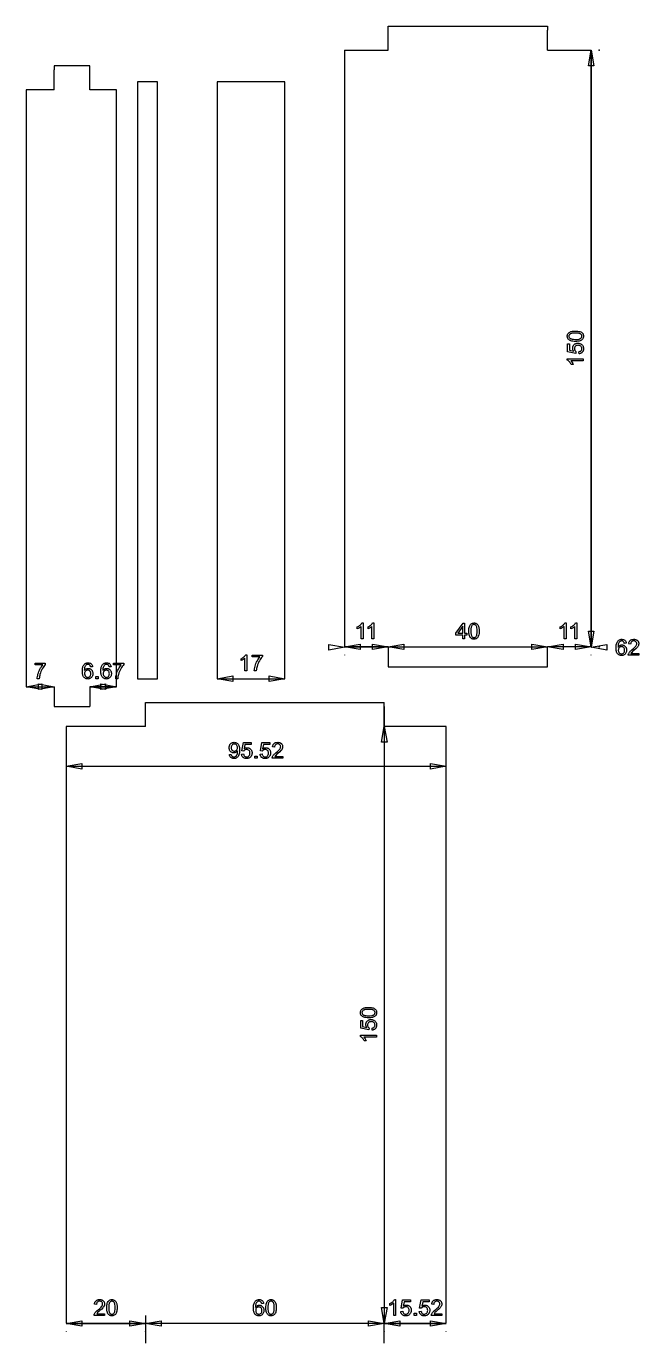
# Model space of a CAD drawing. Extents: x 314 to 1097, y 11 to 816.
# Drawn here: x 760 to 914, y 486.6 to 816 of the extents above; entities that cross this region are included whole.
import ezdxf

# ---------------------------------------------------------------- set-up
doc = ezdxf.new("R2010")
doc.units = 0
doc.header["$LTSCALE"] = 10
doc.layers.add('Layer_1', color=7, linetype='CONTINUOUS')

msp = doc.modelspace()

# ---------------------------------------------------------------- linework, layer by layer
at = {"layer": 'Layer_1', "color": 7, "linetype": 'CONTINUOUS'}
for p, q in [((851, 815), (851, 816)), ((851, 816), (891, 816)), ((851, 810), (851, 815)), ((891, 816), (891, 815)), ((891, 810), (891, 815)), ((840, 810), (851, 810)), ((840, 810), (840, 660)), ((891, 810), (902, 810)), ((902, 660), (902, 810)), ((902, 810), (902, 660)), ((776, 806), (767, 806)), ((767, 806), (767, 805)), ((767, 800), (767, 805)), ((776, 805), (776, 806)), ((776, 800), (776, 805)), ((788, 802), (788, 652)), ((793, 802), (788, 802)), ((793, 652), (793, 802)), ((808, 802), (808, 652)), ((825, 802), (808, 802)), ((825, 652), (825, 802)), ((760, 800), (760, 650)), ((767, 800), (760, 800)), ((782.67, 800), (776, 800)), ((782.67, 650), (782.67, 800)), ((840, 659.9), (839.97, 659.9)), ((840, 660), (851, 660)), ((851, 660), (840, 660)), ((851, 660), (851, 655)), ((851, 660), (891, 660)), ((902, 660), (891, 660)), ((902, 660), (891, 660)), ((891, 655), (891, 660)), ((902, 659.9), (902.03, 659.9)), ((840, 658), (840, 657.9)), ((902, 657.9), (902, 658)), ((851, 655), (891, 655)), ((760, 650), (767, 650)), ((760, 650), (767, 650)), ((767, 650), (767, 645)), ((776, 650), (782.67, 650)), ((776, 650), (776, 645)), ((782.67, 650), (776, 650)), ((788, 652), (793, 652)), ((808, 652), (825, 652)), ((808, 652), (825, 652)), ((790, 640), (790, 646)), ((790, 646), (850, 646)), ((850, 640), (850, 646)), ((767, 645), (776, 645)), ((790, 640), (790, 645)), ((850, 645), (850, 640)), ((770, 640), (770, 490)), ((790, 640), (770, 640)), ((865.52, 640), (850, 640)), ((850, 640), (850, 490)), ((852, 640), (852, 640)), ((865.52, 490), (865.52, 640)), ((770, 638), (770, 628)), ((865.52, 628), (865.52, 638)), ((770, 630), (865.52, 630)), ((790, 491.94), (790, 487)), ((850, 487), (850, 491.94)), ((770, 490), (790, 490)), ((770, 489.94), (790, 489.94)), ((770, 488), (770, 487.94)), ((790, 490), (790, 485)), ((850, 489.94), (790, 489.94)), ((790, 487.94), (790, 488)), ((850, 490), (865.52, 490)), ((850, 485), (850, 490)), ((850, 489.94), (865.52, 489.94)), ((850, 488), (850, 487.94)), ((852, 490), (852, 490)), ((865.52, 487.94), (865.52, 488))]:
    msp.add_line(p, q, dxfattribs=at)
at = {"layer": 'Layer_1', "color": 7, "linetype": 'CONTINUOUS', "flags": 128}
for points in [[(902, 810), (902.69, 806.06), (901.31, 806.06), (902, 810)], [(898.03, 736.79), (897.69, 736.79), (897.39, 736.82), (897.12, 736.87), (896.89, 736.93), (896.68, 737.01), (896.5, 737.11), (896.35, 737.23), (896.22, 737.37), (896.12, 737.52), (896.04, 737.69), (896, 737.88), (895.98, 738.09), (895.99, 738.25), (896.02, 738.39), (896.06, 738.53), (896.11, 738.65), (896.19, 738.77), (896.27, 738.88), (896.37, 738.97), (896.49, 739.06), (896.62, 739.13), (896.76, 739.2), (896.91, 739.25), (897.08, 739.3), (897.27, 739.34), (897.49, 739.37), (897.75, 739.39), (898.03, 739.39), (898.36, 739.39), (898.66, 739.36), (898.93, 739.31), (899.16, 739.25), (899.37, 739.17), (899.55, 739.07), (899.7, 738.95), (899.83, 738.82), (899.94, 738.66), (900.01, 738.49), (900.05, 738.3), (900.07, 738.09), (900.06, 737.95), (900.04, 737.82), (900.01, 737.69), (899.96, 737.57), (899.91, 737.46), (899.83, 737.36), (899.75, 737.27), (899.65, 737.18), (899.52, 737.09), (899.36, 737.01), (899.19, 736.94), (899, 736.88), (898.78, 736.84), (898.55, 736.81), (898.3, 736.79), (898.03, 736.79)], [(898.03, 737.29), (898.48, 737.3), (898.85, 737.35), (899, 737.38), (899.13, 737.42), (899.25, 737.47), (899.34, 737.52), (899.48, 737.64), (899.54, 737.71), (899.58, 737.78), (899.62, 737.85), (899.64, 737.93), (899.66, 738.01), (899.66, 738.09), (899.66, 738.17), (899.64, 738.25), (899.62, 738.33), (899.58, 738.4), (899.54, 738.47), (899.48, 738.54), (899.34, 738.66), (899.24, 738.71), (899.13, 738.76), (899, 738.8), (898.85, 738.83), (898.48, 738.88), (898.03, 738.89), (897.57, 738.88), (897.21, 738.83), (897.05, 738.8), (896.92, 738.76), (896.81, 738.71), (896.71, 738.66), (896.57, 738.54), (896.52, 738.47), (896.47, 738.4), (896.44, 738.33), (896.41, 738.25), (896.4, 738.17), (896.39, 738.08), (896.41, 737.92), (896.46, 737.78), (896.55, 737.65), (896.68, 737.54), (896.78, 737.48), (896.9, 737.43), (897.04, 737.39), (897.2, 737.35), (897.38, 737.33), (897.57, 737.31), (898.03, 737.29)], [(898.95, 733.68), (898.91, 734.19), (899.09, 734.23), (899.24, 734.29), (899.37, 734.36), (899.47, 734.46), (899.56, 734.57), (899.62, 734.69), (899.65, 734.82), (899.66, 734.96), (899.65, 735.13), (899.6, 735.29), (899.51, 735.43), (899.4, 735.56), (899.25, 735.67), (899.09, 735.75), (898.9, 735.79), (898.69, 735.81), (898.49, 735.79), (898.31, 735.75), (898.16, 735.68), (898.02, 735.57), (897.92, 735.45), (897.84, 735.3), (897.8, 735.14), (897.78, 734.95), (897.79, 734.84), (897.81, 734.73), (897.84, 734.63), (897.89, 734.53), (897.95, 734.44), (898.01, 734.36), (898.09, 734.29), (898.17, 734.23), (898.11, 733.77), (896.05, 734.15), (896.05, 736.14), (896.52, 736.14), (896.52, 734.55), (897.6, 734.33), (897.49, 734.51), (897.41, 734.7), (897.36, 734.89), (897.35, 735.09), (897.35, 735.21), (897.37, 735.34), (897.4, 735.46), (897.44, 735.57), (897.49, 735.68), (897.55, 735.78), (897.63, 735.88), (897.71, 735.97), (897.8, 736.05), (897.91, 736.13), (898.01, 736.19), (898.13, 736.24), (898.25, 736.28), (898.37, 736.31), (898.5, 736.32), (898.64, 736.33), (898.78, 736.33), (898.91, 736.31), (899.03, 736.29), (899.15, 736.25), (899.27, 736.21), (899.38, 736.15), (899.48, 736.09), (899.58, 736.01), (899.7, 735.91), (899.8, 735.8), (899.88, 735.69), (899.95, 735.56), (900, 735.42), (900.04, 735.28), (900.06, 735.13), (900.07, 734.96), (900.05, 734.7), (900.03, 734.58), (899.99, 734.47), (899.95, 734.36), (899.9, 734.26), (899.83, 734.16), (899.76, 734.07), (899.68, 733.99), (899.6, 733.92), (899.51, 733.86), (899.41, 733.8), (899.3, 733.76), (899.19, 733.72), (899.08, 733.69), (898.95, 733.68)], [(900, 732.42), (900, 731.93), (896.87, 731.93), (897.04, 731.72), (897.21, 731.46), (897.36, 731.19), (897.46, 730.95), (896.99, 730.95), (896.89, 731.15), (896.77, 731.33), (896.65, 731.51), (896.52, 731.67), (896.38, 731.81), (896.25, 731.93), (896.11, 732.03), (895.98, 732.1), (895.98, 732.42), (900, 732.42)], [(844.68, 662), (844.19, 662), (844.19, 665.13), (843.99, 664.96), (843.73, 664.79), (843.45, 664.64), (843.21, 664.54), (843.21, 665.01), (843.41, 665.11), (843.59, 665.23), (843.77, 665.35), (843.93, 665.48), (844.07, 665.62), (844.19, 665.75), (844.29, 665.89), (844.36, 666.02), (844.68, 666.02), (844.68, 662)], [(847.37, 662), (846.88, 662), (846.88, 665.13), (846.68, 664.96), (846.42, 664.79), (846.14, 664.64), (845.9, 664.54), (845.9, 665.01), (846.1, 665.11), (846.29, 665.23), (846.46, 665.35), (846.62, 665.48), (846.76, 665.62), (846.88, 665.75), (846.98, 665.89), (847.06, 666.02), (847.37, 666.02), (847.37, 662)], [(869.7, 662), (869.7, 662.96), (867.96, 662.96), (867.96, 663.41), (869.79, 666), (870.19, 666), (870.19, 663.41), (870.73, 663.41), (870.73, 662.96), (870.19, 662.96), (870.19, 662), (869.7, 662)], [(871.23, 663.97), (871.24, 664.31), (871.27, 664.61), (871.31, 664.88), (871.38, 665.11), (871.46, 665.32), (871.56, 665.5), (871.68, 665.65), (871.81, 665.78), (871.96, 665.88), (872.14, 665.96), (872.33, 666), (872.54, 666.02), (872.69, 666.01), (872.84, 665.98), (872.97, 665.94), (873.1, 665.89), (873.22, 665.81), (873.32, 665.73), (873.42, 665.63), (873.5, 665.51), (873.58, 665.38), (873.64, 665.24), (873.7, 665.09), (873.75, 664.92), (873.79, 664.73), (873.82, 664.51), (873.83, 664.25), (873.84, 663.97), (873.83, 663.64), (873.8, 663.34), (873.76, 663.07), (873.7, 662.84), (873.61, 662.63), (873.52, 662.45), (873.4, 662.3), (873.26, 662.17), (873.11, 662.06), (872.94, 661.99), (872.75, 661.95), (872.54, 661.93), (872.4, 661.94), (872.26, 661.96), (872.14, 661.99), (872.02, 662.04), (871.91, 662.09), (871.81, 662.17), (871.71, 662.25), (871.63, 662.35), (871.53, 662.48), (871.45, 662.64), (871.39, 662.81), (871.33, 663), (871.29, 663.22), (871.26, 663.45), (871.24, 663.7), (871.23, 663.97)], [(871.74, 663.97), (871.75, 663.52), (871.79, 663.15), (871.83, 663), (871.87, 662.87), (871.91, 662.75), (871.97, 662.66), (872.09, 662.52), (872.16, 662.46), (872.22, 662.42), (872.3, 662.38), (872.37, 662.36), (872.45, 662.34), (872.54, 662.34), (872.62, 662.34), (872.7, 662.36), (872.77, 662.38), (872.85, 662.42), (872.92, 662.46), (872.98, 662.52), (873.11, 662.66), (873.16, 662.76), (873.21, 662.87), (873.25, 663), (873.28, 663.15), (873.32, 663.52), (873.34, 663.97), (873.32, 664.43), (873.28, 664.79), (873.25, 664.95), (873.21, 665.08), (873.16, 665.19), (873.11, 665.29), (872.98, 665.43), (872.92, 665.48), (872.85, 665.53), (872.77, 665.56), (872.7, 665.59), (872.61, 665.6), (872.53, 665.61), (872.37, 665.59), (872.23, 665.54), (872.1, 665.45), (871.99, 665.32), (871.93, 665.22), (871.88, 665.1), (871.84, 664.96), (871.8, 664.8), (871.77, 664.62), (871.75, 664.43), (871.74, 663.97)], [(895.68, 662), (895.19, 662), (895.19, 665.13), (894.99, 664.96), (894.73, 664.79), (894.45, 664.64), (894.21, 664.54), (894.21, 665.01), (894.41, 665.11), (894.59, 665.23), (894.77, 665.35), (894.93, 665.48), (895.07, 665.62), (895.19, 665.75), (895.29, 665.89), (895.36, 666.02), (895.68, 666.02), (895.68, 662)], [(898.37, 662), (897.88, 662), (897.88, 665.13), (897.68, 664.96), (897.42, 664.79), (897.14, 664.64), (896.9, 664.54), (896.9, 665.01), (897.1, 665.11), (897.29, 665.23), (897.46, 665.35), (897.62, 665.48), (897.76, 665.62), (897.88, 665.75), (897.98, 665.89), (898.06, 666.02), (898.37, 666.02), (898.37, 662)], [(869.7, 663.41), (869.7, 665.21), (868.45, 663.41), (869.7, 663.41)], [(902, 660), (901.31, 663.94), (902.69, 663.94), (902, 660)], [(840, 659.9), (836.06, 659.2), (836.06, 660.59), (840, 659.9)], [(840, 660), (843.94, 660.69), (843.94, 659.31), (840, 660)], [(851, 660), (847.06, 659.31), (847.06, 660.69), (851, 660)], [(851, 660), (854.94, 660.69), (854.94, 659.31), (851, 660)], [(891, 660), (887.06, 659.31), (887.06, 660.69), (891, 660)], [(891, 660), (894.94, 660.69), (894.94, 659.31), (891, 660)], [(902, 660), (898.06, 659.31), (898.06, 660.69), (902, 660)], [(902, 659.9), (905.94, 660.59), (905.94, 659.2), (902, 659.9)], [(910.81, 660.92), (910.32, 660.88), (910.29, 661.01), (910.25, 661.13), (910.2, 661.22), (910.14, 661.3), (910.03, 661.39), (909.92, 661.46), (909.79, 661.5), (909.65, 661.51), (909.53, 661.5), (909.43, 661.48), (909.33, 661.44), (909.24, 661.38), (909.13, 661.28), (909.03, 661.17), (908.94, 661.04), (908.87, 660.88), (908.81, 660.7), (908.77, 660.49), (908.74, 660.24), (908.73, 659.96), (908.82, 660.09), (908.93, 660.19), (909.04, 660.29), (909.17, 660.36), (909.29, 660.42), (909.43, 660.46), (909.56, 660.48), (909.7, 660.49), (909.82, 660.49), (909.94, 660.47), (910.05, 660.44), (910.16, 660.4), (910.26, 660.35), (910.36, 660.29), (910.45, 660.21), (910.54, 660.13), (910.62, 660.04), (910.69, 659.94), (910.75, 659.83), (910.8, 659.72), (910.84, 659.6), (910.86, 659.47), (910.88, 659.34), (910.88, 659.2), (910.87, 659.01), (910.84, 658.83), (910.79, 658.66), (910.72, 658.5), (910.63, 658.34), (910.53, 658.21), (910.41, 658.1), (910.28, 658), (910.13, 657.93), (909.97, 657.87), (909.81, 657.84), (909.63, 657.83), (909.48, 657.84), (909.34, 657.86), (909.2, 657.89), (909.07, 657.94), (908.95, 658), (908.84, 658.08), (908.73, 658.17), (908.63, 658.28), (908.54, 658.4), (908.46, 658.54), (908.39, 658.7), (908.34, 658.88), (908.3, 659.07), (908.27, 659.29), (908.25, 659.52), (908.24, 659.77), (908.25, 660.05), (908.27, 660.31), (908.3, 660.55), (908.35, 660.77), (908.41, 660.97), (908.48, 661.15), (908.57, 661.31), (908.67, 661.45), (908.77, 661.56), (908.87, 661.66), (908.99, 661.73), (909.11, 661.8), (909.24, 661.85), (909.38, 661.88), (909.52, 661.91), (909.68, 661.91), (909.9, 661.9), (910.11, 661.85), (910.29, 661.76), (910.45, 661.65), (910.59, 661.5), (910.69, 661.33), (910.77, 661.14), (910.81, 660.92)], [(908.81, 659.19), (908.81, 659.07), (908.83, 658.94), (908.87, 658.82), (908.92, 658.71), (908.97, 658.6), (909.04, 658.5), (909.13, 658.42), (909.22, 658.35), (909.31, 658.3), (909.42, 658.26), (909.52, 658.24), (909.62, 658.23), (909.77, 658.25), (909.91, 658.3), (910.04, 658.37), (910.16, 658.48), (910.26, 658.62), (910.33, 658.78), (910.37, 658.96), (910.38, 659.17), (910.37, 659.36), (910.33, 659.54), (910.26, 659.69), (910.16, 659.82), (910.04, 659.92), (909.91, 660), (909.77, 660.04), (909.6, 660.06), (909.44, 660.04), (909.3, 660), (909.16, 659.92), (909.04, 659.82), (908.94, 659.69), (908.87, 659.54), (908.82, 659.38), (908.81, 659.19)], [(913.95, 658.37), (913.95, 657.9), (911.31, 657.9), (911.32, 658.07), (911.37, 658.24), (911.43, 658.37), (911.5, 658.51), (911.59, 658.64), (911.69, 658.77), (911.81, 658.91), (911.96, 659.05), (912.33, 659.38), (912.63, 659.63), (912.88, 659.85), (913.07, 660.05), (913.21, 660.22), (913.31, 660.38), (913.39, 660.53), (913.43, 660.67), (913.44, 660.81), (913.43, 660.95), (913.39, 661.08), (913.33, 661.2), (913.23, 661.31), (913.12, 661.39), (912.99, 661.46), (912.85, 661.49), (912.69, 661.51), (912.52, 661.49), (912.37, 661.45), (912.24, 661.39), (912.12, 661.29), (912.03, 661.18), (911.96, 661.04), (911.92, 660.88), (911.91, 660.7), (911.4, 660.76), (911.42, 660.89), (911.45, 661.02), (911.48, 661.14), (911.53, 661.25), (911.58, 661.36), (911.64, 661.45), (911.71, 661.54), (911.79, 661.62), (911.88, 661.69), (911.98, 661.75), (912.08, 661.8), (912.19, 661.84), (912.31, 661.87), (912.43, 661.89), (912.7, 661.91), (912.84, 661.91), (912.97, 661.89), (913.1, 661.87), (913.22, 661.83), (913.33, 661.79), (913.43, 661.73), (913.52, 661.67), (913.61, 661.59), (913.69, 661.51), (913.76, 661.42), (913.82, 661.33), (913.86, 661.24), (913.9, 661.14), (913.93, 661.03), (913.94, 660.92), (913.95, 660.8), (913.94, 660.68), (913.92, 660.56), (913.89, 660.45), (913.85, 660.33), (913.79, 660.21), (913.72, 660.09), (913.63, 659.97), (913.52, 659.84), (913.22, 659.54), (912.77, 659.14), (912.4, 658.83), (912.2, 658.63), (912.08, 658.5), (911.99, 658.37), (913.95, 658.37)], [(762.21, 655.48), (762.21, 655.95), (764.8, 655.95), (764.8, 655.57), (764.61, 655.35), (764.42, 655.09), (764.23, 654.81), (764.04, 654.49), (763.87, 654.15), (763.71, 653.8), (763.58, 653.45), (763.46, 653.1), (763.4, 652.84), (763.34, 652.57), (763.3, 652.29), (763.27, 652), (762.77, 652), (762.78, 652.25), (762.82, 652.52), (762.88, 652.82), (762.96, 653.14), (763.05, 653.47), (763.17, 653.8), (763.31, 654.12), (763.46, 654.43), (763.63, 654.73), (763.81, 655), (763.99, 655.25), (764.17, 655.48), (762.21, 655.48)], [(776.68, 655.02), (776.19, 654.98), (776.15, 655.12), (776.11, 655.23), (776.06, 655.33), (776, 655.4), (775.9, 655.49), (775.78, 655.56), (775.65, 655.6), (775.51, 655.61), (775.4, 655.6), (775.29, 655.58), (775.19, 655.54), (775.1, 655.48), (774.99, 655.39), (774.89, 655.27), (774.81, 655.14), (774.73, 654.99), (774.68, 654.81), (774.63, 654.59), (774.61, 654.35), (774.6, 654.06), (774.69, 654.19), (774.79, 654.3), (774.91, 654.39), (775.03, 654.46), (775.16, 654.52), (775.29, 654.56), (775.43, 654.59), (775.57, 654.59), (775.69, 654.59), (775.8, 654.57), (775.91, 654.54), (776.02, 654.5), (776.12, 654.45), (776.22, 654.39), (776.31, 654.32), (776.4, 654.23), (776.48, 654.14), (776.55, 654.04), (776.61, 653.93), (776.66, 653.82), (776.7, 653.7), (776.73, 653.57), (776.74, 653.44), (776.75, 653.3), (776.74, 653.11), (776.71, 652.94), (776.66, 652.76), (776.59, 652.6), (776.5, 652.45), (776.39, 652.31), (776.27, 652.2), (776.14, 652.1), (775.99, 652.03), (775.84, 651.97), (775.67, 651.94), (775.5, 651.93), (775.35, 651.94), (775.2, 651.96), (775.07, 652), (774.94, 652.04), (774.82, 652.11), (774.7, 652.19), (774.6, 652.28), (774.49, 652.38), (774.4, 652.51), (774.33, 652.65), (774.26, 652.8), (774.2, 652.98), (774.16, 653.18), (774.13, 653.39), (774.11, 653.62), (774.11, 653.87), (774.11, 654.15), (774.13, 654.41), (774.17, 654.65), (774.21, 654.87), (774.27, 655.07), (774.35, 655.26), (774.44, 655.42), (774.54, 655.56), (774.63, 655.67), (774.74, 655.76), (774.85, 655.84), (774.97, 655.9), (775.1, 655.95), (775.24, 655.99), (775.39, 656.01), (775.54, 656.02), (775.77, 656), (775.97, 655.95), (776.15, 655.87), (776.32, 655.75), (776.45, 655.61), (776.56, 655.44), (776.63, 655.24), (776.68, 655.02)], [(781.34, 655.02), (780.85, 654.98), (780.81, 655.12), (780.77, 655.23), (780.72, 655.33), (780.66, 655.4), (780.56, 655.49), (780.44, 655.56), (780.31, 655.6), (780.17, 655.61), (780.06, 655.6), (779.95, 655.58), (779.85, 655.54), (779.76, 655.48), (779.65, 655.39), (779.55, 655.27), (779.47, 655.14), (779.4, 654.99), (779.34, 654.81), (779.29, 654.59), (779.27, 654.35), (779.26, 654.06), (779.35, 654.19), (779.45, 654.3), (779.57, 654.39), (779.69, 654.46), (779.82, 654.52), (779.95, 654.56), (780.09, 654.59), (780.23, 654.59), (780.35, 654.59), (780.46, 654.57), (780.58, 654.54), (780.68, 654.5), (780.78, 654.45), (780.88, 654.39), (780.97, 654.32), (781.06, 654.23), (781.14, 654.14), (781.21, 654.04), (781.27, 653.93), (781.32, 653.82), (781.36, 653.7), (781.39, 653.57), (781.4, 653.44), (781.41, 653.3), (781.4, 653.11), (781.37, 652.94), (781.32, 652.76), (781.25, 652.6), (781.16, 652.45), (781.05, 652.31), (780.93, 652.2), (780.8, 652.1), (780.65, 652.03), (780.5, 651.97), (780.33, 651.94), (780.16, 651.93), (780.01, 651.94), (779.86, 651.96), (779.73, 652), (779.6, 652.04), (779.48, 652.11), (779.36, 652.19), (779.26, 652.28), (779.15, 652.38), (779.06, 652.51), (778.99, 652.65), (778.92, 652.8), (778.86, 652.98), (778.82, 653.18), (778.79, 653.39), (778.77, 653.62), (778.77, 653.87), (778.77, 654.15), (778.79, 654.41), (778.83, 654.65), (778.87, 654.87), (778.93, 655.07), (779.01, 655.26), (779.1, 655.42), (779.2, 655.56), (779.29, 655.67), (779.4, 655.76), (779.51, 655.84), (779.63, 655.9), (779.76, 655.95), (779.9, 655.99), (780.05, 656.01), (780.2, 656.02), (780.43, 656), (780.63, 655.95), (780.81, 655.87), (780.98, 655.75), (781.11, 655.61), (781.22, 655.44), (781.29, 655.24), (781.34, 655.02)], [(781.93, 655.48), (781.93, 655.95), (784.52, 655.95), (784.52, 655.57), (784.33, 655.35), (784.14, 655.09), (783.95, 654.81), (783.76, 654.49), (783.59, 654.15), (783.43, 653.8), (783.3, 653.45), (783.18, 653.1), (783.12, 652.84), (783.06, 652.57), (783.02, 652.29), (782.99, 652), (782.49, 652), (782.5, 652.25), (782.54, 652.52), (782.6, 652.82), (782.67, 653.14), (782.77, 653.47), (782.89, 653.8), (783.03, 654.12), (783.18, 654.43), (783.35, 654.73), (783.53, 655), (783.7, 655.25), (783.89, 655.48), (781.93, 655.48)], [(815.47, 654), (814.98, 654), (814.98, 657.13), (814.78, 656.96), (814.52, 656.79), (814.24, 656.64), (814, 656.54), (814, 657.01), (814.2, 657.11), (814.39, 657.23), (814.56, 657.35), (814.72, 657.48), (814.86, 657.62), (814.98, 657.75), (815.08, 657.89), (815.16, 658.02), (815.47, 658.02), (815.47, 654)], [(816.76, 657.48), (816.76, 657.95), (819.35, 657.95), (819.35, 657.57), (819.16, 657.35), (818.97, 657.09), (818.78, 656.81), (818.6, 656.49), (818.42, 656.15), (818.26, 655.8), (818.13, 655.45), (818.02, 655.1), (817.95, 654.84), (817.9, 654.57), (817.86, 654.29), (817.83, 654), (817.32, 654), (817.34, 654.25), (817.37, 654.52), (817.43, 654.82), (817.51, 655.14), (817.61, 655.47), (817.73, 655.8), (817.86, 656.12), (818.02, 656.43), (818.19, 656.73), (818.36, 657), (818.54, 657.25), (818.72, 657.48), (816.76, 657.48)], [(774.67, 653.3), (774.68, 653.17), (774.7, 653.05), (774.73, 652.93), (774.78, 652.81), (774.84, 652.7), (774.91, 652.61), (774.99, 652.52), (775.08, 652.46), (775.18, 652.4), (775.28, 652.37), (775.38, 652.34), (775.49, 652.34), (775.64, 652.35), (775.78, 652.4), (775.91, 652.48), (776.02, 652.59), (776.12, 652.72), (776.19, 652.88), (776.23, 653.06), (776.25, 653.27), (776.23, 653.47), (776.19, 653.64), (776.12, 653.79), (776.03, 653.92), (775.91, 654.03), (775.78, 654.1), (775.63, 654.15), (775.47, 654.16), (775.31, 654.15), (775.16, 654.1), (775.03, 654.03), (774.9, 653.92), (774.8, 653.79), (774.73, 653.65), (774.69, 653.48), (774.67, 653.3)], [(777.51, 652), (777.51, 652.56), (778.07, 652.56), (778.07, 652), (777.51, 652)], [(779.33, 653.3), (779.34, 653.17), (779.36, 653.05), (779.39, 652.93), (779.44, 652.81), (779.5, 652.7), (779.57, 652.61), (779.65, 652.52), (779.74, 652.46), (779.84, 652.4), (779.94, 652.37), (780.04, 652.34), (780.15, 652.34), (780.3, 652.35), (780.44, 652.4), (780.57, 652.48), (780.68, 652.59), (780.78, 652.72), (780.85, 652.88), (780.89, 653.06), (780.91, 653.27), (780.89, 653.47), (780.85, 653.64), (780.78, 653.79), (780.69, 653.92), (780.57, 654.03), (780.44, 654.1), (780.29, 654.15), (780.13, 654.16), (779.97, 654.15), (779.82, 654.1), (779.69, 654.03), (779.56, 653.92), (779.46, 653.79), (779.39, 653.65), (779.35, 653.48), (779.33, 653.3)], [(808, 652), (811.94, 652.69), (811.94, 651.31), (808, 652)], [(825, 652), (821.06, 651.31), (821.06, 652.69), (825, 652)], [(760, 650), (763.94, 650.69), (763.94, 649.31), (760, 650)], [(767, 650), (763.06, 649.31), (763.06, 650.69), (767, 650)], [(776, 650), (779.94, 650.69), (779.94, 649.31), (776, 650)], [(782.67, 650), (778.73, 649.31), (778.73, 650.69), (782.67, 650)], [(850, 640), (850.7, 636.06), (849.31, 636.06), (850, 640)], [(811.07, 632.92), (811.55, 632.97), (811.58, 632.81), (811.63, 632.68), (811.7, 632.57), (811.78, 632.49), (811.87, 632.42), (811.97, 632.37), (812.08, 632.34), (812.21, 632.34), (812.32, 632.34), (812.42, 632.36), (812.52, 632.39), (812.61, 632.44), (812.69, 632.5), (812.76, 632.56), (812.83, 632.63), (812.89, 632.72), (812.94, 632.81), (812.99, 632.92), (813.07, 633.18), (813.12, 633.48), (813.14, 633.78), (813.14, 633.88), (813.06, 633.77), (812.96, 633.67), (812.86, 633.58), (812.74, 633.5), (812.61, 633.44), (812.47, 633.39), (812.33, 633.37), (812.18, 633.36), (812.06, 633.36), (811.95, 633.38), (811.83, 633.41), (811.73, 633.45), (811.62, 633.5), (811.53, 633.56), (811.43, 633.63), (811.34, 633.72), (811.26, 633.81), (811.19, 633.91), (811.13, 634.02), (811.09, 634.13), (811.05, 634.26), (811.02, 634.39), (811.01, 634.52), (811, 634.67), (811.01, 634.81), (811.02, 634.96), (811.05, 635.09), (811.09, 635.21), (811.14, 635.33), (811.2, 635.44), (811.27, 635.55), (811.36, 635.65), (811.45, 635.73), (811.55, 635.81), (811.65, 635.87), (811.76, 635.92), (811.88, 635.96), (812, 635.99), (812.13, 636.01), (812.26, 636.02), (812.45, 636), (812.63, 635.96), (812.81, 635.9), (812.97, 635.81), (813.12, 635.69), (813.26, 635.55), (813.37, 635.39), (813.46, 635.21), (813.54, 634.99), (813.59, 634.73), (813.62, 634.43), (813.63, 634.08), (813.62, 633.72), (813.59, 633.39), (813.54, 633.11), (813.46, 632.86), (813.37, 632.65), (813.26, 632.46), (813.12, 632.3), (812.97, 632.17), (812.8, 632.07), (812.61, 631.99), (812.41, 631.95), (812.2, 631.93), (811.97, 631.95), (811.77, 632), (811.59, 632.08), (811.43, 632.19), (811.3, 632.34), (811.19, 632.51), (811.12, 632.7), (811.07, 632.92)], [(814.11, 633.05), (814.62, 633.09), (814.66, 632.91), (814.72, 632.76), (814.79, 632.63), (814.89, 632.53), (815, 632.44), (815.12, 632.38), (815.25, 632.35), (815.39, 632.34), (815.56, 632.35), (815.72, 632.4), (815.86, 632.49), (815.99, 632.6), (816.1, 632.75), (816.18, 632.91), (816.22, 633.1), (816.24, 633.31), (816.22, 633.51), (816.18, 633.69), (816.11, 633.84), (816, 633.98), (815.88, 634.08), (815.73, 634.16), (815.57, 634.2), (815.38, 634.22), (815.27, 634.21), (815.16, 634.19), (815.05, 634.16), (814.96, 634.11), (814.87, 634.05), (814.79, 633.99), (814.72, 633.91), (814.66, 633.83), (814.2, 633.89), (814.58, 635.95), (816.57, 635.95), (816.57, 635.48), (814.98, 635.48), (814.76, 634.4), (814.94, 634.51), (815.13, 634.59), (815.32, 634.64), (815.52, 634.65), (815.64, 634.65), (815.77, 634.63), (815.89, 634.6), (816, 634.56), (816.11, 634.51), (816.21, 634.45), (816.31, 634.37), (816.4, 634.29), (816.48, 634.2), (816.56, 634.09), (816.62, 633.99), (816.67, 633.87), (816.71, 633.75), (816.74, 633.63), (816.75, 633.5), (816.76, 633.36), (816.76, 633.22), (816.74, 633.09), (816.72, 632.97), (816.68, 632.85), (816.64, 632.73), (816.58, 632.62), (816.52, 632.52), (816.44, 632.42), (816.34, 632.3), (816.23, 632.2), (816.12, 632.12), (815.99, 632.05), (815.85, 632), (815.71, 631.96), (815.56, 631.94), (815.39, 631.93), (815.13, 631.95), (815.01, 631.97), (814.9, 632.01), (814.79, 632.05), (814.69, 632.1), (814.59, 632.17), (814.5, 632.24), (814.42, 632.32), (814.35, 632.4), (814.28, 632.49), (814.23, 632.59), (814.19, 632.7), (814.15, 632.81), (814.12, 632.92), (814.11, 633.05)], [(818.77, 633.05), (819.28, 633.09), (819.32, 632.91), (819.38, 632.76), (819.46, 632.63), (819.55, 632.53), (819.66, 632.44), (819.78, 632.38), (819.91, 632.35), (820.05, 632.34), (820.22, 632.35), (820.38, 632.4), (820.52, 632.49), (820.65, 632.6), (820.76, 632.75), (820.84, 632.91), (820.88, 633.1), (820.9, 633.31), (820.88, 633.51), (820.84, 633.69), (820.77, 633.84), (820.66, 633.98), (820.54, 634.08), (820.39, 634.16), (820.23, 634.2), (820.05, 634.22), (819.93, 634.21), (819.82, 634.19), (819.72, 634.16), (819.62, 634.11), (819.53, 634.05), (819.45, 633.99), (819.38, 633.91), (819.32, 633.83), (818.86, 633.89), (819.24, 635.95), (821.23, 635.95), (821.23, 635.48), (819.64, 635.48), (819.42, 634.4), (819.6, 634.51), (819.79, 634.59), (819.98, 634.64), (820.18, 634.65), (820.3, 634.65), (820.43, 634.63), (820.55, 634.6), (820.66, 634.56), (820.77, 634.51), (820.87, 634.45), (820.97, 634.37), (821.06, 634.29), (821.14, 634.2), (821.22, 634.09), (821.28, 633.99), (821.33, 633.87), (821.37, 633.75), (821.4, 633.63), (821.41, 633.5), (821.42, 633.36), (821.42, 633.22), (821.4, 633.09), (821.38, 632.97), (821.34, 632.85), (821.3, 632.73), (821.24, 632.62), (821.18, 632.52), (821.1, 632.42), (821, 632.3), (820.89, 632.2), (820.78, 632.12), (820.65, 632.05), (820.51, 632), (820.37, 631.96), (820.22, 631.94), (820.05, 631.93), (819.79, 631.95), (819.67, 631.97), (819.56, 632.01), (819.45, 632.05), (819.35, 632.1), (819.25, 632.17), (819.16, 632.24), (819.08, 632.32), (819.01, 632.4), (818.95, 632.49), (818.89, 632.59), (818.85, 632.7), (818.81, 632.81), (818.79, 632.92), (818.77, 633.05)], [(824.46, 632.47), (824.46, 632), (821.81, 632), (821.82, 632.17), (821.87, 632.34), (821.93, 632.48), (822, 632.61), (822.09, 632.74), (822.19, 632.87), (822.32, 633.01), (822.47, 633.16), (822.84, 633.48), (823.14, 633.73), (823.38, 633.96), (823.58, 634.16), (823.72, 634.33), (823.82, 634.48), (823.89, 634.63), (823.93, 634.78), (823.95, 634.92), (823.93, 635.06), (823.89, 635.19), (823.83, 635.3), (823.74, 635.41), (823.63, 635.5), (823.5, 635.56), (823.35, 635.6), (823.19, 635.61), (823.03, 635.6), (822.87, 635.56), (822.74, 635.49), (822.63, 635.4), (822.53, 635.28), (822.47, 635.14), (822.43, 634.99), (822.41, 634.81), (821.91, 634.86), (821.92, 635), (821.95, 635.13), (821.99, 635.25), (822.03, 635.36), (822.08, 635.46), (822.14, 635.56), (822.22, 635.64), (822.3, 635.72), (822.38, 635.79), (822.48, 635.85), (822.58, 635.9), (822.69, 635.94), (822.81, 635.97), (822.93, 636), (823.2, 636.02), (823.34, 636.01), (823.48, 636), (823.6, 635.97), (823.72, 635.94), (823.83, 635.89), (823.93, 635.84), (824.03, 635.77), (824.12, 635.7), (824.19, 635.61), (824.26, 635.53), (824.32, 635.44), (824.37, 635.34), (824.4, 635.24), (824.43, 635.13), (824.45, 635.02), (824.45, 634.91), (824.45, 634.79), (824.43, 634.67), (824.4, 634.55), (824.35, 634.43), (824.3, 634.32), (824.22, 634.2), (824.13, 634.07), (824.03, 633.95), (823.72, 633.64), (823.27, 633.24), (822.91, 632.93), (822.7, 632.74), (822.59, 632.61), (822.5, 632.47), (824.46, 632.47)], [(813.08, 634.69), (813.07, 634.89), (813.03, 635.07), (812.96, 635.23), (812.86, 635.36), (812.74, 635.47), (812.61, 635.55), (812.47, 635.59), (812.32, 635.61), (812.16, 635.59), (812.01, 635.54), (811.87, 635.46), (811.75, 635.34), (811.64, 635.2), (811.57, 635.04), (811.52, 634.85), (811.5, 634.65), (811.52, 634.47), (811.56, 634.3), (811.63, 634.16), (811.74, 634.03), (811.86, 633.92), (811.99, 633.85), (812.14, 633.8), (812.3, 633.79), (812.47, 633.8), (812.62, 633.85), (812.75, 633.92), (812.87, 634.03), (812.96, 634.16), (813.03, 634.31), (813.07, 634.49), (813.08, 634.69)], [(817.49, 632), (817.49, 632.56), (818.05, 632.56), (818.05, 632), (817.49, 632)], [(770, 630), (773.94, 630.69), (773.94, 629.31), (770, 630)], [(865.52, 630), (861.58, 629.31), (861.58, 630.69), (865.52, 630)], [(846.03, 566.79), (845.69, 566.79), (845.39, 566.82), (845.12, 566.87), (844.89, 566.93), (844.68, 567.01), (844.5, 567.11), (844.35, 567.23), (844.22, 567.37), (844.12, 567.52), (844.04, 567.69), (844, 567.88), (843.98, 568.09), (843.99, 568.25), (844.02, 568.39), (844.06, 568.53), (844.11, 568.65), (844.19, 568.77), (844.27, 568.88), (844.37, 568.97), (844.49, 569.06), (844.62, 569.13), (844.76, 569.2), (844.91, 569.25), (845.08, 569.3), (845.27, 569.34), (845.49, 569.37), (845.75, 569.39), (846.03, 569.39), (846.36, 569.39), (846.66, 569.36), (846.93, 569.31), (847.16, 569.25), (847.37, 569.17), (847.55, 569.07), (847.7, 568.95), (847.83, 568.82), (847.94, 568.66), (848.01, 568.49), (848.05, 568.3), (848.07, 568.09), (848.06, 567.95), (848.04, 567.82), (848.01, 567.69), (847.97, 567.57), (847.91, 567.46), (847.84, 567.36), (847.75, 567.27), (847.65, 567.18), (847.52, 567.09), (847.37, 567.01), (847.19, 566.94), (847, 566.88), (846.78, 566.84), (846.55, 566.81), (846.3, 566.79), (846.03, 566.79)], [(846.03, 567.29), (846.48, 567.3), (846.85, 567.35), (847, 567.38), (847.13, 567.42), (847.25, 567.47), (847.34, 567.52), (847.48, 567.64), (847.54, 567.71), (847.58, 567.78), (847.62, 567.85), (847.64, 567.93), (847.66, 568.01), (847.67, 568.09), (847.66, 568.17), (847.64, 568.25), (847.62, 568.33), (847.58, 568.4), (847.54, 568.47), (847.48, 568.54), (847.34, 568.66), (847.25, 568.71), (847.13, 568.76), (847, 568.8), (846.85, 568.83), (846.48, 568.88), (846.03, 568.89), (845.58, 568.88), (845.21, 568.83), (845.05, 568.8), (844.92, 568.76), (844.81, 568.71), (844.72, 568.66), (844.57, 568.54), (844.52, 568.47), (844.47, 568.4), (844.44, 568.33), (844.41, 568.25), (844.4, 568.17), (844.39, 568.08), (844.41, 567.92), (844.46, 567.78), (844.55, 567.65), (844.68, 567.54), (844.78, 567.48), (844.9, 567.43), (845.04, 567.39), (845.2, 567.35), (845.38, 567.33), (845.57, 567.31), (846.03, 567.29)], [(846.95, 563.68), (846.91, 564.19), (847.09, 564.23), (847.24, 564.29), (847.37, 564.36), (847.48, 564.46), (847.56, 564.57), (847.62, 564.69), (847.65, 564.82), (847.67, 564.96), (847.65, 565.13), (847.6, 565.29), (847.51, 565.43), (847.4, 565.56), (847.25, 565.67), (847.09, 565.75), (846.9, 565.79), (846.69, 565.81), (846.49, 565.79), (846.31, 565.75), (846.16, 565.68), (846.03, 565.57), (845.92, 565.45), (845.84, 565.3), (845.8, 565.14), (845.78, 564.95), (845.79, 564.84), (845.81, 564.73), (845.84, 564.63), (845.89, 564.53), (845.95, 564.44), (846.01, 564.36), (846.09, 564.29), (846.17, 564.23), (846.11, 563.77), (844.06, 564.15), (844.06, 566.14), (844.52, 566.14), (844.52, 564.55), (845.6, 564.33), (845.49, 564.51), (845.41, 564.7), (845.36, 564.89), (845.35, 565.09), (845.35, 565.21), (845.37, 565.34), (845.4, 565.46), (845.44, 565.57), (845.49, 565.68), (845.55, 565.78), (845.63, 565.88), (845.71, 565.97), (845.81, 566.05), (845.91, 566.13), (846.01, 566.19), (846.13, 566.24), (846.25, 566.28), (846.37, 566.31), (846.51, 566.32), (846.64, 566.33), (846.78, 566.33), (846.91, 566.31), (847.03, 566.29), (847.15, 566.25), (847.27, 566.21), (847.38, 566.15), (847.48, 566.09), (847.58, 566.01), (847.7, 565.91), (847.8, 565.8), (847.88, 565.69), (847.95, 565.56), (848, 565.42), (848.04, 565.28), (848.06, 565.13), (848.07, 564.96), (848.05, 564.7), (848.03, 564.58), (847.99, 564.47), (847.95, 564.36), (847.9, 564.26), (847.83, 564.16), (847.76, 564.07), (847.68, 563.99), (847.6, 563.92), (847.51, 563.86), (847.41, 563.8), (847.3, 563.76), (847.19, 563.72), (847.08, 563.69), (846.95, 563.68)], [(848, 562.42), (848, 561.93), (844.87, 561.93), (845.04, 561.72), (845.21, 561.46), (845.36, 561.19), (845.46, 560.95), (844.99, 560.95), (844.89, 561.15), (844.77, 561.33), (844.65, 561.51), (844.52, 561.67), (844.38, 561.81), (844.25, 561.93), (844.11, 562.03), (843.98, 562.1), (843.98, 562.42), (848, 562.42)], [(779.71, 492.41), (779.71, 491.94), (777.06, 491.94), (777.07, 492.11), (777.12, 492.28), (777.18, 492.41), (777.25, 492.55), (777.34, 492.68), (777.44, 492.81), (777.57, 492.95), (777.71, 493.09), (778.08, 493.42), (778.38, 493.67), (778.63, 493.9), (778.82, 494.09), (778.97, 494.26), (779.07, 494.42), (779.14, 494.57), (779.18, 494.71), (779.2, 494.86), (779.18, 495), (779.14, 495.12), (779.08, 495.24), (778.99, 495.35), (778.87, 495.44), (778.75, 495.5), (778.6, 495.54), (778.44, 495.55), (778.27, 495.54), (778.12, 495.5), (777.99, 495.43), (777.87, 495.34), (777.78, 495.22), (777.71, 495.08), (777.67, 494.92), (777.66, 494.75), (777.15, 494.8), (777.17, 494.94), (777.2, 495.06), (777.23, 495.18), (777.28, 495.3), (777.33, 495.4), (777.39, 495.49), (777.46, 495.58), (777.54, 495.66), (777.63, 495.73), (777.73, 495.79), (777.83, 495.84), (777.94, 495.88), (778.06, 495.91), (778.18, 495.94), (778.45, 495.96), (778.59, 495.95), (778.73, 495.94), (778.85, 495.91), (778.97, 495.88), (779.08, 495.83), (779.18, 495.78), (779.28, 495.71), (779.36, 495.64), (779.44, 495.55), (779.51, 495.47), (779.57, 495.38), (779.62, 495.28), (779.65, 495.18), (779.68, 495.07), (779.69, 494.96), (779.7, 494.84), (779.69, 494.73), (779.68, 494.61), (779.64, 494.49), (779.6, 494.37), (779.54, 494.26), (779.47, 494.13), (779.38, 494.01), (779.28, 493.88), (778.97, 493.58), (778.52, 493.18), (778.16, 492.87), (777.95, 492.68), (777.84, 492.54), (777.74, 492.41), (779.71, 492.41)], [(780.23, 493.91), (780.24, 494.25), (780.27, 494.55), (780.31, 494.82), (780.38, 495.05), (780.46, 495.26), (780.56, 495.44), (780.68, 495.59), (780.81, 495.72), (780.96, 495.82), (781.14, 495.9), (781.33, 495.94), (781.54, 495.96), (781.69, 495.95), (781.84, 495.92), (781.97, 495.88), (782.1, 495.83), (782.22, 495.75), (782.32, 495.67), (782.42, 495.57), (782.5, 495.45), (782.58, 495.32), (782.64, 495.18), (782.7, 495.03), (782.75, 494.86), (782.79, 494.67), (782.82, 494.45), (782.83, 494.19), (782.84, 493.91), (782.83, 493.58), (782.8, 493.28), (782.76, 493.01), (782.7, 492.78), (782.61, 492.57), (782.52, 492.39), (782.4, 492.24), (782.26, 492.11), (782.11, 492), (781.94, 491.93), (781.75, 491.89), (781.54, 491.87), (781.4, 491.88), (781.26, 491.9), (781.14, 491.93), (781.02, 491.97), (780.91, 492.03), (780.81, 492.1), (780.71, 492.19), (780.63, 492.29), (780.53, 492.42), (780.45, 492.57), (780.39, 492.75), (780.33, 492.94), (780.29, 493.15), (780.26, 493.39), (780.24, 493.64), (780.23, 493.91)], [(780.74, 493.91), (780.75, 493.46), (780.79, 493.09), (780.83, 492.94), (780.87, 492.8), (780.91, 492.69), (780.97, 492.6), (781.09, 492.46), (781.16, 492.4), (781.22, 492.36), (781.3, 492.32), (781.37, 492.29), (781.45, 492.28), (781.54, 492.27), (781.62, 492.28), (781.7, 492.29), (781.77, 492.32), (781.85, 492.36), (781.92, 492.4), (781.98, 492.46), (782.11, 492.6), (782.16, 492.69), (782.21, 492.81), (782.25, 492.94), (782.28, 493.09), (782.32, 493.46), (782.34, 493.91), (782.32, 494.36), (782.28, 494.73), (782.25, 494.89), (782.21, 495.02), (782.16, 495.13), (782.11, 495.22), (781.98, 495.37), (781.92, 495.42), (781.85, 495.47), (781.77, 495.5), (781.7, 495.53), (781.61, 495.54), (781.53, 495.55), (781.37, 495.53), (781.23, 495.48), (781.1, 495.39), (780.99, 495.26), (780.93, 495.16), (780.88, 495.04), (780.84, 494.9), (780.8, 494.74), (780.77, 494.56), (780.75, 494.37), (780.74, 493.91)], [(819.67, 494.96), (819.18, 494.92), (819.15, 495.06), (819.11, 495.17), (819.06, 495.27), (819, 495.34), (818.89, 495.43), (818.78, 495.5), (818.65, 495.54), (818.51, 495.55), (818.39, 495.54), (818.29, 495.52), (818.19, 495.48), (818.1, 495.42), (817.99, 495.33), (817.89, 495.21), (817.8, 495.08), (817.73, 494.93), (817.67, 494.75), (817.63, 494.53), (817.6, 494.28), (817.59, 494), (817.68, 494.13), (817.79, 494.24), (817.9, 494.33), (818.02, 494.4), (818.15, 494.46), (818.29, 494.5), (818.42, 494.53), (818.56, 494.53), (818.68, 494.53), (818.8, 494.51), (818.91, 494.48), (819.02, 494.44), (819.12, 494.39), (819.22, 494.33), (819.31, 494.26), (819.4, 494.17), (819.48, 494.08), (819.55, 493.98), (819.61, 493.87), (819.66, 493.76), (819.69, 493.64), (819.72, 493.51), (819.74, 493.38), (819.74, 493.24), (819.73, 493.05), (819.7, 492.87), (819.65, 492.7), (819.58, 492.54), (819.49, 492.39), (819.39, 492.25), (819.27, 492.14), (819.14, 492.04), (818.99, 491.97), (818.83, 491.91), (818.67, 491.88), (818.49, 491.87), (818.34, 491.88), (818.2, 491.9), (818.06, 491.93), (817.93, 491.98), (817.81, 492.05), (817.7, 492.13), (817.59, 492.22), (817.49, 492.32), (817.4, 492.44), (817.32, 492.59), (817.25, 492.74), (817.2, 492.92), (817.16, 493.12), (817.13, 493.33), (817.11, 493.56), (817.1, 493.81), (817.11, 494.09), (817.13, 494.35), (817.16, 494.59), (817.21, 494.81), (817.27, 495.01), (817.34, 495.19), (817.43, 495.36), (817.53, 495.5), (817.63, 495.6), (817.73, 495.7), (817.85, 495.78), (817.97, 495.84), (818.1, 495.89), (818.24, 495.93), (818.38, 495.95), (818.54, 495.96), (818.76, 495.94), (818.97, 495.89), (819.15, 495.81), (819.31, 495.69), (819.45, 495.55), (819.55, 495.38), (819.63, 495.18), (819.67, 494.96)], [(817.67, 493.24), (817.67, 493.11), (817.69, 492.99), (817.73, 492.87), (817.77, 492.75), (817.83, 492.64), (817.9, 492.55), (817.98, 492.46), (818.08, 492.4), (818.17, 492.34), (818.27, 492.31), (818.38, 492.28), (818.48, 492.27), (818.63, 492.29), (818.77, 492.34), (818.9, 492.42), (819.02, 492.53), (819.12, 492.66), (819.19, 492.82), (819.23, 493), (819.24, 493.21), (819.23, 493.4), (819.19, 493.58), (819.12, 493.73), (819.02, 493.86), (818.9, 493.97), (818.77, 494.04), (818.62, 494.09), (818.46, 494.1), (818.3, 494.09), (818.16, 494.04), (818.02, 493.97), (817.9, 493.86), (817.8, 493.73), (817.73, 493.59), (817.68, 493.42), (817.67, 493.24)], [(820.23, 493.91), (820.24, 494.25), (820.27, 494.55), (820.31, 494.82), (820.38, 495.05), (820.46, 495.26), (820.56, 495.44), (820.68, 495.59), (820.81, 495.72), (820.96, 495.82), (821.14, 495.9), (821.33, 495.94), (821.54, 495.96), (821.69, 495.95), (821.84, 495.92), (821.97, 495.88), (822.1, 495.83), (822.22, 495.75), (822.32, 495.67), (822.42, 495.57), (822.5, 495.45), (822.58, 495.32), (822.64, 495.18), (822.7, 495.03), (822.75, 494.86), (822.79, 494.67), (822.82, 494.45), (822.83, 494.19), (822.84, 493.91), (822.83, 493.58), (822.8, 493.28), (822.76, 493.01), (822.7, 492.78), (822.61, 492.57), (822.52, 492.39), (822.4, 492.24), (822.26, 492.11), (822.11, 492), (821.94, 491.93), (821.75, 491.89), (821.54, 491.87), (821.4, 491.88), (821.26, 491.9), (821.14, 491.93), (821.02, 491.97), (820.91, 492.03), (820.81, 492.1), (820.71, 492.19), (820.63, 492.29), (820.53, 492.42), (820.45, 492.57), (820.39, 492.75), (820.33, 492.94), (820.29, 493.16), (820.26, 493.39), (820.24, 493.64), (820.23, 493.91)], [(820.74, 493.91), (820.75, 493.46), (820.79, 493.09), (820.83, 492.94), (820.87, 492.81), (820.91, 492.69), (820.97, 492.6), (821.09, 492.46), (821.16, 492.4), (821.22, 492.36), (821.3, 492.32), (821.37, 492.3), (821.45, 492.28), (821.54, 492.27), (821.62, 492.28), (821.7, 492.3), (821.77, 492.32), (821.85, 492.36), (821.92, 492.4), (821.98, 492.46), (822.11, 492.6), (822.16, 492.69), (822.21, 492.81), (822.25, 492.94), (822.28, 493.09), (822.32, 493.46), (822.34, 493.91), (822.32, 494.36), (822.28, 494.73), (822.25, 494.89), (822.21, 495.02), (822.16, 495.13), (822.11, 495.22), (821.98, 495.37), (821.92, 495.42), (821.85, 495.47), (821.77, 495.5), (821.7, 495.53), (821.61, 495.54), (821.53, 495.55), (821.37, 495.53), (821.23, 495.48), (821.1, 495.39), (820.99, 495.26), (820.93, 495.16), (820.88, 495.04), (820.84, 494.9), (820.8, 494.74), (820.77, 494.56), (820.75, 494.37), (820.74, 493.91)], [(852.85, 491.94), (852.36, 491.94), (852.36, 495.07), (852.15, 494.9), (851.89, 494.73), (851.62, 494.58), (851.38, 494.48), (851.38, 494.95), (851.58, 495.05), (851.76, 495.17), (851.94, 495.29), (852.1, 495.42), (852.24, 495.56), (852.36, 495.69), (852.46, 495.82), (852.53, 495.96), (852.85, 495.96), (852.85, 491.94)], [(854.11, 492.99), (854.62, 493.03), (854.66, 492.85), (854.72, 492.7), (854.79, 492.57), (854.89, 492.46), (855, 492.38), (855.12, 492.32), (855.25, 492.29), (855.39, 492.27), (855.56, 492.29), (855.72, 492.34), (855.86, 492.42), (855.99, 492.54), (856.1, 492.69), (856.18, 492.85), (856.22, 493.04), (856.24, 493.25), (856.22, 493.45), (856.18, 493.63), (856.11, 493.78), (856, 493.91), (855.88, 494.02), (855.73, 494.1), (855.57, 494.14), (855.38, 494.16), (855.27, 494.15), (855.16, 494.13), (855.05, 494.1), (854.96, 494.05), (854.87, 493.99), (854.79, 493.93), (854.72, 493.85), (854.66, 493.77), (854.2, 493.83), (854.58, 495.88), (856.57, 495.88), (856.57, 495.41), (854.98, 495.41), (854.76, 494.34), (854.94, 494.45), (855.13, 494.53), (855.32, 494.58), (855.52, 494.59), (855.64, 494.59), (855.77, 494.57), (855.89, 494.54), (856, 494.5), (856.11, 494.45), (856.21, 494.39), (856.31, 494.31), (856.4, 494.23), (856.48, 494.13), (856.56, 494.03), (856.62, 493.93), (856.67, 493.81), (856.71, 493.69), (856.74, 493.57), (856.75, 493.43), (856.76, 493.29), (856.76, 493.16), (856.74, 493.03), (856.72, 492.91), (856.68, 492.79), (856.64, 492.67), (856.58, 492.56), (856.52, 492.46), (856.44, 492.36), (856.34, 492.24), (856.23, 492.14), (856.12, 492.06), (855.99, 491.99), (855.85, 491.94), (855.71, 491.9), (855.56, 491.88), (855.39, 491.87), (855.13, 491.89), (855.01, 491.91), (854.9, 491.95), (854.79, 491.99), (854.69, 492.04), (854.59, 492.1), (854.5, 492.18), (854.42, 492.26), (854.35, 492.34), (854.28, 492.43), (854.23, 492.53), (854.19, 492.64), (854.15, 492.75), (854.12, 492.86), (854.11, 492.99)], [(858.77, 492.99), (859.28, 493.03), (859.32, 492.85), (859.38, 492.7), (859.46, 492.57), (859.55, 492.46), (859.66, 492.38), (859.78, 492.32), (859.91, 492.29), (860.05, 492.27), (860.22, 492.29), (860.38, 492.34), (860.52, 492.42), (860.65, 492.54), (860.76, 492.69), (860.84, 492.85), (860.88, 493.04), (860.9, 493.25), (860.88, 493.45), (860.84, 493.63), (860.77, 493.78), (860.66, 493.91), (860.54, 494.02), (860.39, 494.1), (860.23, 494.14), (860.05, 494.16), (859.93, 494.15), (859.82, 494.13), (859.72, 494.1), (859.62, 494.05), (859.53, 493.99), (859.45, 493.93), (859.38, 493.85), (859.32, 493.77), (858.86, 493.83), (859.24, 495.88), (861.23, 495.88), (861.23, 495.41), (859.64, 495.41), (859.42, 494.34), (859.6, 494.45), (859.79, 494.53), (859.98, 494.58), (860.18, 494.59), (860.3, 494.59), (860.43, 494.57), (860.55, 494.54), (860.66, 494.5), (860.77, 494.45), (860.87, 494.39), (860.97, 494.31), (861.06, 494.23), (861.14, 494.13), (861.22, 494.03), (861.28, 493.93), (861.33, 493.81), (861.37, 493.69), (861.4, 493.57), (861.41, 493.43), (861.42, 493.29), (861.42, 493.16), (861.4, 493.03), (861.38, 492.91), (861.34, 492.79), (861.3, 492.67), (861.24, 492.56), (861.18, 492.46), (861.1, 492.36), (861, 492.24), (860.89, 492.14), (860.78, 492.06), (860.65, 491.99), (860.51, 491.94), (860.37, 491.9), (860.22, 491.88), (860.05, 491.87), (859.79, 491.89), (859.67, 491.91), (859.56, 491.95), (859.45, 491.99), (859.35, 492.04), (859.25, 492.1), (859.16, 492.18), (859.08, 492.26), (859.01, 492.34), (858.95, 492.43), (858.89, 492.53), (858.85, 492.64), (858.81, 492.75), (858.79, 492.86), (858.77, 492.99)], [(864.46, 492.41), (864.46, 491.94), (861.81, 491.94), (861.82, 492.11), (861.87, 492.28), (861.93, 492.41), (862, 492.55), (862.09, 492.68), (862.19, 492.81), (862.32, 492.95), (862.47, 493.09), (862.84, 493.42), (863.14, 493.67), (863.38, 493.9), (863.58, 494.09), (863.72, 494.26), (863.82, 494.42), (863.89, 494.57), (863.93, 494.71), (863.95, 494.86), (863.93, 495), (863.89, 495.12), (863.83, 495.24), (863.74, 495.35), (863.63, 495.44), (863.5, 495.5), (863.35, 495.54), (863.19, 495.55), (863.03, 495.54), (862.87, 495.5), (862.74, 495.43), (862.63, 495.34), (862.53, 495.22), (862.47, 495.08), (862.43, 494.92), (862.41, 494.75), (861.91, 494.8), (861.92, 494.94), (861.95, 495.06), (861.99, 495.18), (862.03, 495.3), (862.08, 495.4), (862.14, 495.49), (862.22, 495.58), (862.3, 495.66), (862.38, 495.73), (862.48, 495.79), (862.58, 495.84), (862.69, 495.88), (862.81, 495.91), (862.93, 495.94), (863.2, 495.96), (863.34, 495.95), (863.48, 495.94), (863.6, 495.91), (863.72, 495.88), (863.83, 495.83), (863.93, 495.78), (864.03, 495.71), (864.12, 495.64), (864.19, 495.55), (864.26, 495.47), (864.32, 495.38), (864.37, 495.28), (864.4, 495.18), (864.43, 495.07), (864.45, 494.96), (864.45, 494.84), (864.45, 494.73), (864.43, 494.61), (864.4, 494.49), (864.35, 494.37), (864.3, 494.26), (864.22, 494.13), (864.13, 494.01), (864.03, 493.88), (863.72, 493.58), (863.27, 493.18), (862.91, 492.87), (862.7, 492.68), (862.59, 492.54), (862.5, 492.41), (864.46, 492.41)], [(850, 490), (849.31, 493.94), (850.7, 493.94), (850, 490)], [(857.49, 491.94), (857.49, 492.5), (858.05, 492.5), (858.05, 491.94), (857.49, 491.94)], [(770, 489.94), (773.94, 490.63), (773.94, 489.24), (770, 489.94)], [(790, 489.94), (786.06, 489.24), (786.06, 490.63), (790, 489.94)], [(790, 489.94), (793.94, 490.63), (793.94, 489.24), (790, 489.94)], [(850, 489.94), (846.06, 489.24), (846.06, 490.63), (850, 489.94)], [(850, 489.94), (853.94, 490.63), (853.94, 489.24), (850, 489.94)], [(865.52, 489.94), (861.58, 489.24), (861.58, 490.63), (865.52, 489.94)]]:
    msp.add_lwpolyline(points, close=True, dxfattribs=at)
at = {"layer": 'Layer_1', "color": 7, "linetype": 'CONTINUOUS'}
for p in [(904, 810), (904, 660)]:
    msp.add_point(p, dxfattribs=at)

doc.saveas('drawing.dxf')
